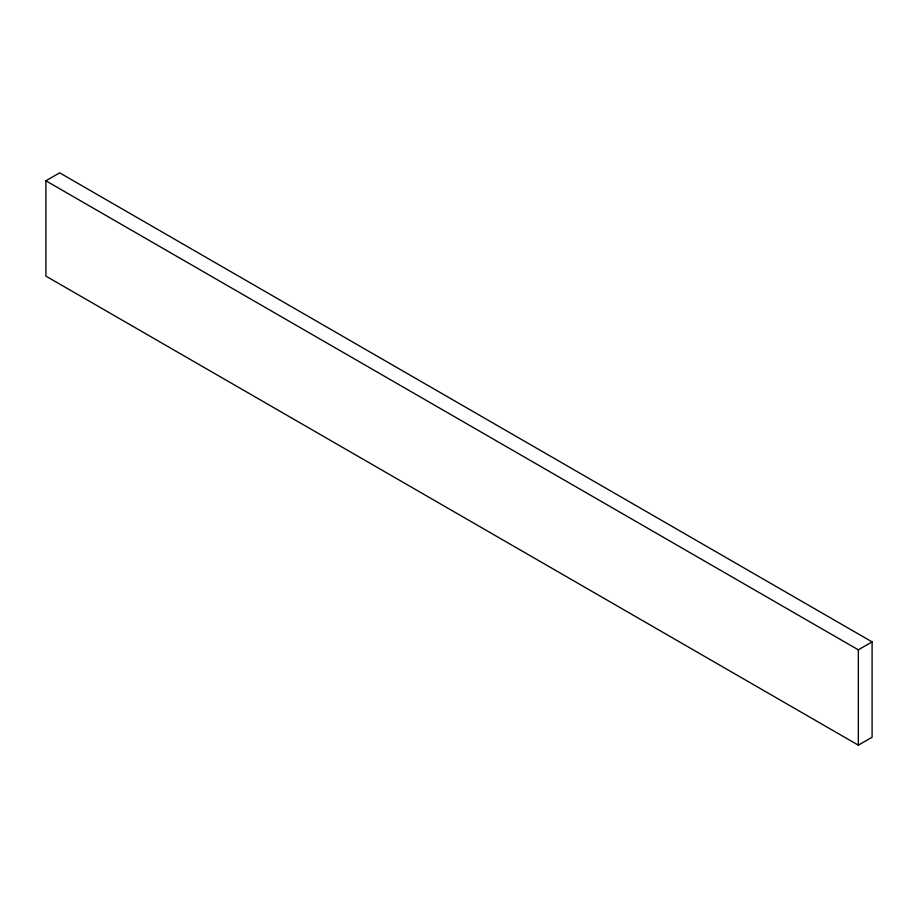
<?xml version="1.0" encoding="UTF-8"?>
<svg xmlns="http://www.w3.org/2000/svg" width="918" height="918" viewBox="0 0 918 918"><rect width="100%" height="100%" fill="white"/><g stroke="black" fill="none" stroke-linecap="round" stroke-linejoin="round"><path stroke-width="1.38" d="M45.9 180.789L59.659 172.836L872.1 641.9L872.1 737.211L858.341 745.164L45.9 276.1L45.9 180.789L858.341 649.841L872.1 641.9M858.341 649.841L858.341 745.164"/></g></svg>
